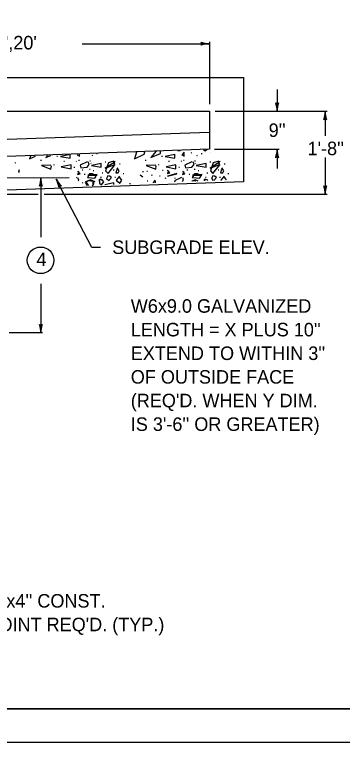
# Model space of a CAD drawing. Extents: x 1000 to 1036.3, y 1000 to 1022.
# Drawn here: x 1015.93 to 1020.79, y 1000 to 1010.78 of the extents above; entities that cross this region are included whole.
import ezdxf

# ---------------------------------------------------------------- set-up
doc = ezdxf.new("R2010")
doc.units = 0
for name, color, linetype in [('Level 1', 7, 'Continuous'), ('Level 10', 7, 'Continuous'), ('Level 11', 7, 'Continuous')]:
    doc.layers.add(name, color=color, linetype=linetype)

msp = doc.modelspace()

# ---------------------------------------------------------------- linework, layer by layer
at = {"layer": 'Level 1'}
for p, q in [((1016.934, 1010.347), (1018.823, 1010.347)), ((1018.823, 1010.372), (1018.823, 1009.451)), ((1013.37, 1009.847), (1018.823, 1009.847)), ((1018.823, 1009.847), (1019.323, 1009.847)), ((1019.323, 1009.847), (1019.323, 1008.302)), ((1019.823, 1009.669), (1019.823, 1009.347)), ((1013.183, 1009.347), (1018.823, 1009.347)), ((1018.823, 1009.347), (1018.823, 1008.784)), ((1018.905, 1009.347), (1020.567, 1009.347)), ((1020.535, 1009.347), (1020.535, 1008.98)), ((1018.814, 1009.034), (1013.573, 1008.847)), ((1018.823, 1008.784), (1013.573, 1008.597)), ((1018.896, 1008.784), (1019.855, 1008.784)), ((1019.823, 1008.784), (1019.823, 1008.5)), ((1020.535, 1008.662), (1020.535, 1008.115)), ((1019.323, 1008.302), (1014.073, 1008.115)), ((1015.612, 1008.36), (1016.74, 1008.363)), ((1016.323, 1008.362), (1016.323, 1007.48)), ((1017.08, 1007.33), (1016.552, 1008.342)), ((1016.284, 1008.115), (1015.101, 1008.115)), ((1020.567, 1008.115), (1016.374, 1008.115)), ((1017.205, 1007.33), (1017.08, 1007.33)), ((1016.323, 1006.79), (1016.323, 1006.063)), ((1016.348, 1006.063), (1015.854, 1006.063))]:
    msp.add_line(p, q, dxfattribs=at)
for points in [[(1017.739, 1008.742), (1017.709, 1008.641)], [(1017.851, 1008.71), (1017.863, 1008.747)], [(1018.033, 1008.753), (1017.951, 1008.662)], [(1018.093, 1008.719), (1018.097, 1008.756)], [(1018.351, 1008.758), (1018.387, 1008.767)], [(1018.355, 1008.766), (1018.351, 1008.758)], [(1018.387, 1008.767), (1018.387, 1008.767)], [(1018.448, 1008.741), (1018.413, 1008.7), (1018.448, 1008.682), (1018.447, 1008.723)], [(1018.557, 1008.729), (1018.545, 1008.728)], [(1018.735, 1008.781), (1018.734, 1008.779)], [(1018.734, 1008.779), (1018.758, 1008.761)], [(1018.758, 1008.761), (1018.787, 1008.783)], [(1018.831, 1008.732), (1018.831, 1008.732)], [(1016.156, 1008.641), (1016.243, 1008.683)], [(1016.168, 1008.68), (1016.156, 1008.641)], [(1016.398, 1008.662), (1016.473, 1008.692)], [(1016.423, 1008.69), (1016.398, 1008.662)], [(1016.571, 1008.678), (1016.559, 1008.677)], [(1016.735, 1008.703), (1016.612, 1008.677)], [(1016.612, 1008.677), (1016.755, 1008.652)], [(1016.755, 1008.652), (1016.757, 1008.703)], [(1016.867, 1008.708), (1016.86, 1008.7)], [(1016.86, 1008.7), (1016.896, 1008.682)], [(1016.896, 1008.682), (1016.895, 1008.709)], [(1017.088, 1008.689), (1017.076, 1008.688)], [(1017.158, 1008.718), (1017.146, 1008.717)], [(1017.709, 1008.641), (1017.851, 1008.71)], [(1017.951, 1008.662), (1018.093, 1008.719)], [(1018.124, 1008.678), (1018.112, 1008.677)], [(1018.31, 1008.707), (1018.165, 1008.677), (1018.308, 1008.652), (1018.31, 1008.709)], [(1018.641, 1008.689), (1018.629, 1008.688)], [(1018.711, 1008.718), (1018.699, 1008.717)], [(1015.949, 1008.581), (1015.937, 1008.58)], [(1016.33, 1008.619), (1016.318, 1008.618)], [(1016.471, 1008.549), (1016.331, 1008.543), (1016.473, 1008.49), (1016.479, 1008.536)], [(1016.52, 1008.552), (1016.508, 1008.55)], [(1016.771, 1008.552), (1016.626, 1008.522), (1016.77, 1008.496), (1016.771, 1008.553)], [(1016.674, 1008.603), (1016.662, 1008.602)], [(1016.824, 1008.515), (1016.812, 1008.514)], [(1016.852, 1008.608), (1016.846, 1008.603)], [(1016.894, 1008.618), (1016.882, 1008.616)], [(1017.009, 1008.598), (1016.903, 1008.548), (1016.913, 1008.51), (1017.008, 1008.517), (1017.039, 1008.56), (1017.025, 1008.595)], [(1017.059, 1008.607), (1017.047, 1008.605)], [(1017.067, 1008.573), (1017.061, 1008.576)], [(1017.218, 1008.574), (1017.074, 1008.544), (1017.217, 1008.518), (1017.218, 1008.575)], [(1017.286, 1008.592), (1017.274, 1008.591)], [(1017.417, 1008.591), (1017.276, 1008.504), (1017.417, 1008.557), (1017.4, 1008.612)], [(1017.426, 1008.6), (1017.371, 1008.599), (1017.324, 1008.581), (1017.282, 1008.464), (1017.32, 1008.425), (1017.421, 1008.551), (1017.403, 1008.602)], [(1017.499, 1008.563), (1017.487, 1008.561)], [(1017.882, 1008.619), (1017.87, 1008.618)], [(1018.024, 1008.549), (1017.884, 1008.543), (1018.026, 1008.49), (1018.032, 1008.536)], [(1018.073, 1008.552), (1018.061, 1008.55)], [(1018.324, 1008.552), (1018.179, 1008.522), (1018.323, 1008.496), (1018.324, 1008.553)], [(1018.227, 1008.603), (1018.215, 1008.602)], [(1018.377, 1008.515), (1018.365, 1008.514)], [(1018.405, 1008.608), (1018.399, 1008.603)], [(1018.447, 1008.618), (1018.435, 1008.616)], [(1018.562, 1008.598), (1018.456, 1008.548), (1018.466, 1008.51), (1018.56, 1008.517), (1018.592, 1008.56), (1018.578, 1008.595)], [(1018.612, 1008.607), (1018.6, 1008.605)], [(1018.62, 1008.573), (1018.614, 1008.576)], [(1018.771, 1008.574), (1018.626, 1008.544), (1018.77, 1008.518), (1018.771, 1008.575)], [(1018.839, 1008.592), (1018.827, 1008.591)], [(1018.97, 1008.591), (1018.829, 1008.504), (1018.97, 1008.557), (1018.953, 1008.612)], [(1018.979, 1008.6), (1018.923, 1008.599), (1018.877, 1008.581), (1018.835, 1008.464), (1018.873, 1008.425), (1018.974, 1008.551), (1018.956, 1008.602)], [(1019.052, 1008.563), (1019.04, 1008.561)], [(1016.001, 1008.478), (1015.992, 1008.445)], [(1015.992, 1008.445), (1016.007, 1008.453)], [(1016.886, 1008.449), (1016.868, 1008.412), (1016.904, 1008.421), (1016.871, 1008.458)], [(1016.945, 1008.475), (1016.933, 1008.473)], [(1016.978, 1008.409), (1016.966, 1008.408)], [(1017.142, 1008.397), (1017.09, 1008.421), (1017.045, 1008.421), (1017.014, 1008.367), (1017.073, 1008.36), (1017.123, 1008.354), (1017.143, 1008.383)], [(1017.158, 1008.41), (1017.017, 1008.398), (1017.157, 1008.398)], [(1017.055, 1008.486), (1017.043, 1008.484)], [(1017.11, 1008.464), (1017.098, 1008.463)], [(1017.242, 1008.431), (1017.23, 1008.43)], [(1017.407, 1008.475), (1017.395, 1008.473)], [(1017.448, 1008.484), (1017.432, 1008.433), (1017.468, 1008.434), (1017.481, 1008.464), (1017.453, 1008.509)], [(1017.554, 1008.42), (1017.542, 1008.419)], [(1017.842, 1008.449), (1017.83, 1008.448)], [(1017.904, 1008.453), (1017.892, 1008.452)], [(1018.135, 1008.471), (1018.123, 1008.47)], [(1018.215, 1008.464), (1018.197, 1008.427), (1018.233, 1008.436), (1018.2, 1008.473)], [(1018.338, 1008.425), (1018.198, 1008.383), (1018.338, 1008.422)], [(1018.439, 1008.449), (1018.421, 1008.412), (1018.457, 1008.421), (1018.424, 1008.458)], [(1018.498, 1008.475), (1018.486, 1008.473)], [(1018.531, 1008.409), (1018.519, 1008.408)], [(1018.695, 1008.397), (1018.643, 1008.421), (1018.598, 1008.421), (1018.566, 1008.367), (1018.626, 1008.36), (1018.675, 1008.354), (1018.696, 1008.383)], [(1018.711, 1008.41), (1018.569, 1008.398), (1018.71, 1008.398)], [(1018.608, 1008.486), (1018.596, 1008.484)], [(1018.663, 1008.464), (1018.651, 1008.463)], [(1018.795, 1008.431), (1018.783, 1008.43)], [(1018.96, 1008.475), (1018.948, 1008.473)], [(1019.001, 1008.484), (1018.985, 1008.433), (1019.021, 1008.434), (1019.034, 1008.464), (1019.006, 1008.509)], [(1019.107, 1008.42), (1019.095, 1008.419)], [(1016.855, 1008.363), (1016.844, 1008.358)], [(1016.885, 1008.326), (1016.872, 1008.36)], [(1016.877, 1008.315), (1016.885, 1008.326)], [(1017.058, 1008.33), (1016.978, 1008.294)], [(1017.006, 1008.313), (1016.997, 1008.283)], [(1017.037, 1008.318), (1017.006, 1008.313)], [(1017.117, 1008.303), (1017.037, 1008.318)], [(1017.126, 1008.301), (1017.058, 1008.33)], [(1017.221, 1008.327), (1017.188, 1008.336), (1017.194, 1008.282), (1017.223, 1008.259), (1017.256, 1008.301), (1017.233, 1008.333), (1017.2, 1008.339)], [(1017.22, 1008.365), (1017.208, 1008.364)], [(1017.35, 1008.386), (1017.317, 1008.388), (1017.296, 1008.349), (1017.329, 1008.319), (1017.371, 1008.367), (1017.341, 1008.385)], [(1017.429, 1008.365), (1017.417, 1008.364)], [(1017.486, 1008.385), (1017.438, 1008.328), (1017.493, 1008.283), (1017.523, 1008.328), (1017.49, 1008.372), (1017.474, 1008.372)], [(1017.833, 1008.37), (1017.796, 1008.401)], [(1017.908, 1008.31), (1017.896, 1008.309)], [(1017.97, 1008.398), (1017.958, 1008.397)], [(1018.018, 1008.324), (1017.982, 1008.286)], [(1018.022, 1008.287), (1018.02, 1008.312)], [(1018.091, 1008.387), (1018.079, 1008.386)], [(1018.172, 1008.354), (1018.16, 1008.353)], [(1018.408, 1008.363), (1018.302, 1008.314)], [(1018.302, 1008.314), (1018.306, 1008.299)], [(1018.315, 1008.354), (1018.303, 1008.353)], [(1018.422, 1008.304), (1018.438, 1008.326)], [(1018.438, 1008.326), (1018.424, 1008.36)], [(1018.559, 1008.313), (1018.558, 1008.309)], [(1018.59, 1008.318), (1018.559, 1008.313)], [(1018.611, 1008.33), (1018.566, 1008.31)], [(1018.621, 1008.312), (1018.59, 1008.318)], [(1018.651, 1008.313), (1018.611, 1008.33)], [(1018.774, 1008.327), (1018.741, 1008.336)], [(1018.741, 1008.336), (1018.743, 1008.317)], [(1018.786, 1008.333), (1018.753, 1008.339)], [(1018.773, 1008.365), (1018.761, 1008.364)], [(1018.796, 1008.319), (1018.786, 1008.333)], [(1018.87, 1008.388), (1018.849, 1008.349)], [(1018.849, 1008.349), (1018.878, 1008.323)], [(1018.903, 1008.386), (1018.87, 1008.388)], [(1018.885, 1008.323), (1018.923, 1008.367)], [(1018.923, 1008.367), (1018.894, 1008.385)], [(1018.982, 1008.365), (1018.97, 1008.364)], [(1019.038, 1008.385), (1018.991, 1008.328)], [(1018.991, 1008.328), (1018.992, 1008.327)], [(1019.043, 1008.372), (1019.026, 1008.372)], [(1019.074, 1008.331), (1019.043, 1008.372)], [(1016.945, 1008.284), (1016.933, 1008.283)], [(1016.978, 1008.294), (1017.006, 1008.245)], [(1016.997, 1008.283), (1017.027, 1008.246)], [(1017.084, 1008.248), (1017.1, 1008.258)], [(1017.086, 1008.249), (1017.106, 1008.268)], [(1017.106, 1008.268), (1017.1, 1008.295)], [(1017.1, 1008.258), (1017.1, 1008.295)], [(1017.108, 1008.295), (1017.114, 1008.291)], [(1017.405, 1008.284), (1017.27, 1008.256)], [(1017.405, 1008.262), (1017.405, 1008.286)], [(1017.649, 1008.273), (1017.637, 1008.272)]]:
    msp.add_lwpolyline(points, dxfattribs=at)
msp.add_circle((1016.319, 1007.139), 0.197, dxfattribs=at)
for centre, radius, start, end in [((1018.675, 1010.347), 0.0313, 318.7746, 40.8913), ((1018.823, 1010.738), 0.391, 251.3472, 269.9939), ((1018.823, 1009.956), 0.391, 90, 108.6688), ((1018.823, 1009.956), 0.391, 89.9878, 90), ((1019.823, 1009.495), 0.0313, 228.7746, 310.8913), ((1019.432, 1009.347), 0.391, 0, 18.6688), ((1020.214, 1009.347), 0.391, 161.3472, 179.9939), ((1019.432, 1009.347), 0.391, 359.9878, 0), ((1020.144, 1009.347), 0.391, 341.3472, 359.9939), ((1020.926, 1009.347), 0.391, 180, 198.6688), ((1020.926, 1009.347), 0.391, 179.9878, 180), ((1020.535, 1009.198), 0.0313, 48.7746, 130.8913), ((1019.432, 1008.784), 0.391, 341.3472, 359.9939), ((1020.214, 1008.784), 0.391, 180, 198.6688), ((1020.214, 1008.784), 0.391, 179.9878, 180), ((1019.823, 1008.636), 0.0313, 48.7746, 130.8913), ((1015.932, 1008.362), 0.391, 341.3472, 359.9939), ((1016.714, 1008.362), 0.391, 180, 198.6688), ((1016.714, 1008.362), 0.391, 179.9878, 180), ((1016.898, 1008.523), 0.391, 207.5862, 226.255), ((1016.205, 1008.161), 0.391, 8.9333, 27.5801), ((1016.898, 1008.523), 0.391, 207.574, 207.5862), ((1016.323, 1008.213), 0.0313, 48.7746, 130.8913), ((1016.62, 1008.21), 0.0313, 76.3608, 158.4775), ((1020.535, 1008.263), 0.0313, 228.7746, 310.8913), ((1020.144, 1008.115), 0.391, 0, 18.6688), ((1020.926, 1008.115), 0.391, 161.3472, 179.9939), ((1020.144, 1008.115), 0.391, 359.9878, 0), ((1016.323, 1006.211), 0.0313, 228.7746, 310.8913), ((1015.932, 1006.063), 0.391, 0, 18.6688), ((1016.714, 1006.063), 0.391, 161.3472, 179.9939), ((1015.932, 1006.063), 0.391, 359.9878, 0)]:
    msp.add_arc(centre, radius, start, end, dxfattribs=at)
at = {"layer": 'Level 10'}
for p, q in [((1035.5, 1000.5), (1007, 1000.5)), ((1036, 1000), (1000, 1000))]:
    msp.add_line(p, q, dxfattribs=at)
at = {"layer": 'Level 11'}
msp.add_lwpolyline([(1007, 1000.5), (1035.5, 1000.5), (1035.5, 1021.5), (1007, 1021.5)], close=True, dxfattribs=at)

# ---------------------------------------------------------------- texts
at = {"layer": 'Level 1'}
for s, p in [("L=5',10',15',20'", (1014.49, 1010.262)), ("9''", (1019.698, 1008.966)), ("1'-8''", (1020.274, 1008.696)), ('SUBGRADE ELEV.', (1017.38, 1007.233)), ('4', (1016.257, 1007.054)), ('W6x9.0 GALVANIZED', (1017.655, 1006.363)), ("LENGTH = X PLUS 10''", (1017.655, 1006.013)), ("EXTEND TO WITHIN 3''", (1017.655, 1005.663)), ('OF OUTSIDE FACE', (1017.655, 1005.313)), ("(REQ'D. WHEN Y DIM.", (1017.655, 1004.963)), ("IS 3'-6'' OR GREATER)", (1017.655, 1004.613)), ("2''x4'' CONST.", (1015.561, 1001.997)), ("JOINT REQ'D. (TYP.)", (1015.561, 1001.647))]:
    msp.add_text(s, height=0.2, dxfattribs=at).set_placement(p)

doc.saveas('drawing.dxf')
